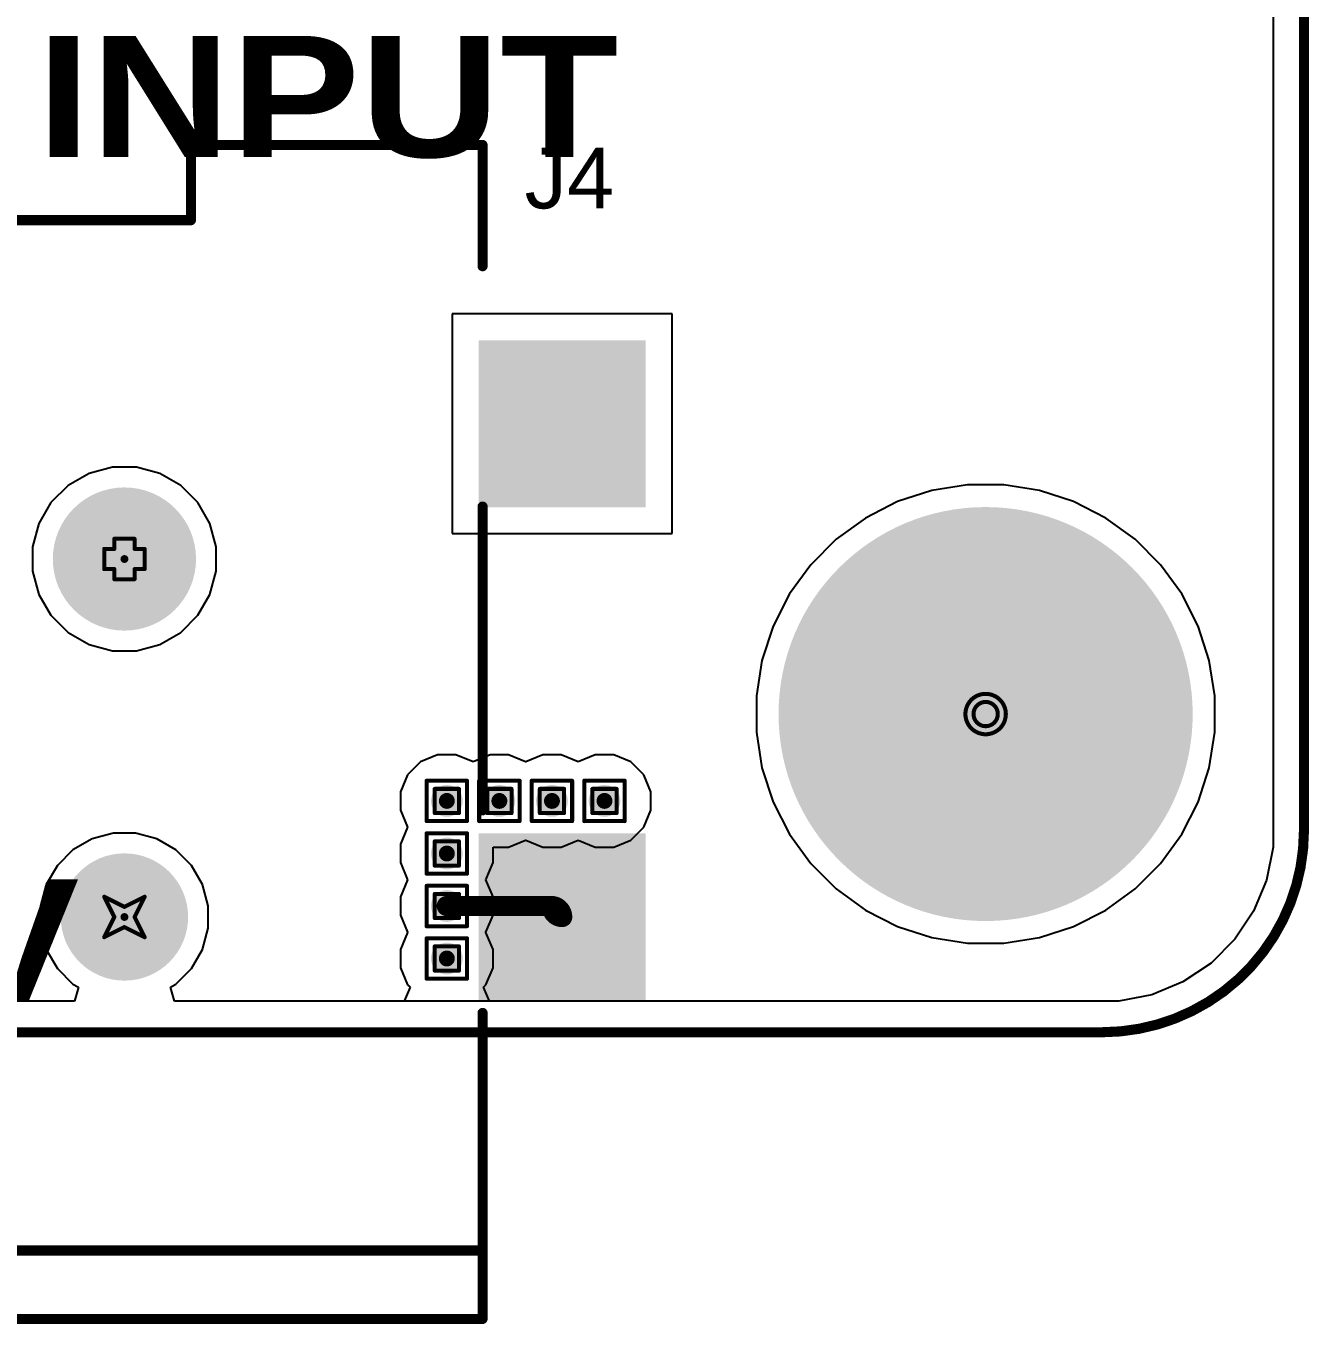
# Model space of a CAD drawing. Header units: inches. Extents: x -12 to 5357, y -8 to 5291.
# Drawn here: x 29.94 to 46.06, y -7.67 to 8.65 of the extents above; entities that cross this region are included whole.
import ezdxf

# ---------------------------------------------------------------- set-up
doc = ezdxf.new("R2010")
doc.units = ezdxf.units.IN
for name, color, linetype in [('Board Outline', 216, 'Continuous'), ('Bottom Layer', 5, 'Continuous'), ('Bottom Solder', 6, 'Continuous'), ('Drill Drawing', 1, 'Continuous'), ('Ground', 16, 'Continuous'), ('Multi-Layer', 9, 'Continuous'), ('Pad Holes', 156, 'Continuous'), ('Power', 76, 'Continuous'), ('Top Layer', 1, 'Continuous'), ('Top Overlay', 2, 'Continuous'), ('Top Paste', 8, 'Continuous'), ('Top Solder', 216, 'Continuous'), ('Via Holes', 16, 'Continuous')]:
    doc.layers.add(name, color=color, linetype=linetype)
doc.styles.add('Arial', font='', dxfattribs={"height": 0.2})
doc.styles.add('Arial Black_Bold', font='', dxfattribs={"height": 0.2})
doc.styles.get('Arial').set_extended_font_data('Arial')
doc.styles.get('Arial Black_Bold').set_extended_font_data('Arial Black', bold=True)

# ---------------------------------------------------------------- blocks, each defined once
blk = doc.blocks.new('DC_050_B200_71')
at = {"layer": 'Bottom Solder'}
h = blk.add_hatch(color=6, dxfattribs=at)
edge = h.paths.add_edge_path()
edge.add_arc((-3.25, 0), 0.05, 0, 360)
h = blk.add_hatch(color=6, dxfattribs=at)
edge = h.paths.add_edge_path()
edge.add_arc((1.25, 0), 0.05, 0, 360)
at = {"layer": 'Pad Holes'}
h = blk.add_hatch(color=7, dxfattribs=at)
edge = h.paths.add_edge_path()
edge.add_arc((1.25, 0), 0.9, 0, 360)
h = blk.add_hatch(color=7, dxfattribs=at)
edge = h.paths.add_edge_path()
edge.add_arc((-3.25, 0), 0.8, 0, 360)
at = {"layer": 'Top Layer'}
for points in [[(-4.25, 6.5), (-2.25, 6.5), (-2.25, 4.5), (-4.25, 4.5)], [(2.25, 6.5), (4.25, 6.5), (4.25, 4.5), (2.25, 4.5)], [(-4.25, -4.5), (-2.25, -4.5), (-2.25, -6.5), (-4.25, -6.5)], [(1.95, -4.5), (3.95, -4.5), (3.95, -6.5), (1.95, -6.5)]]:
    blk.add_hatch(color=1, dxfattribs=at).paths.add_polyline_path(points)
at = {"layer": 'Top Paste'}
for points in [[(-4.25, 6.5), (-2.25, 6.5), (-2.25, 4.5), (-4.25, 4.5)], [(2.25, 6.5), (4.25, 6.5), (4.25, 4.5), (2.25, 4.5)], [(-4.25, -4.5), (-2.25, -4.5), (-2.25, -6.5), (-4.25, -6.5)], [(1.95, -4.5), (3.95, -4.5), (3.95, -6.5), (1.95, -6.5)]]:
    blk.add_hatch(color=8, dxfattribs=at).paths.add_polyline_path(points)
at = {"layer": 'Top Solder'}
for points in [[(-4.3, 6.55), (-2.2, 6.55), (-2.2, 4.45), (-4.3, 4.45)], [(2.2, 6.55), (4.3, 6.55), (4.3, 4.45), (2.2, 4.45)], [(-4.3, -4.45), (-2.2, -4.45), (-2.2, -6.55), (-4.3, -6.55)], [(1.9, -4.45), (4, -4.45), (4, -6.55), (1.9, -6.55)]]:
    blk.add_hatch(color=216, dxfattribs=at).paths.add_polyline_path(points)
h = blk.add_hatch(color=216, dxfattribs=at)
edge = h.paths.add_edge_path()
edge.add_arc((-3.25, 0), 0.05, 0, 360)
h = blk.add_hatch(color=216, dxfattribs=at)
edge = h.paths.add_edge_path()
edge.add_arc((1.25, 0), 0.05, 0, 360)
at = {"layer": 'Top Overlay', "const_width": 0.127}
for points in [[(-1.909, 4.678), (0, 4.678)], [(0, 4.678), (1.909, 4.678)], [(4.975, 4.778), (5.509, 4.778)], [(5.509, 4.778), (5.509, -0.835)], [(-8.303, 4.5), (-4.456, 4.5)], [(-8.303, 4.5), (-8.303, -4.5)], [(-7.442, 4.496), (-7.442, -4.496)], [(6.455, -0.835), (5.509, -0.835)], [(6.455, -0.835), (6.455, -4.5)], [(-8.303, -4.5), (-4.456, -4.5)], [(-1.909, -4.5), (0, -4.5)], [(1.909, -4.5), (0, -4.5)], [(4.931, -4.5), (6.455, -4.5)]]:
    blk.add_lwpolyline(points, dxfattribs=at)
at = {"layer": 'Top Overlay', "const_width": 0.0635}
for points in [[(-1.941, 4.678, 1), (-1.877, 4.678, 1)], [(-0.032, 4.678, 1), (0.032, 4.678, 1)], [(-0.032, 4.678, 1), (0.032, 4.678, 1)], [(1.877, 4.678, 1), (1.941, 4.678, 1)], [(4.944, 4.778, 1), (5.007, 4.778, 1)], [(5.477, 4.778, 1), (5.541, 4.778, 1)], [(5.477, 4.778, 1), (5.541, 4.778, 1)], [(-8.335, 4.5, 1), (-8.272, 4.5, 1)], [(-8.335, 4.5, 1), (-8.272, 4.5, 1)], [(-7.474, 4.496, 1), (-7.41, 4.496, 1)], [(-4.488, 4.5, 1), (-4.424, 4.5, 1)], [(5.477, -0.835, 1), (5.541, -0.835, 1)], [(5.477, -0.835, 1), (5.541, -0.835, 1)], [(6.423, -0.835, 1), (6.486, -0.835, 1)], [(6.423, -0.835, 1), (6.486, -0.835, 1)], [(-8.335, -4.5, 1), (-8.272, -4.5, 1)], [(-8.335, -4.5, 1), (-8.272, -4.5, 1)], [(-7.474, -4.496, 1), (-7.41, -4.496, 1)], [(-4.488, -4.5, 1), (-4.424, -4.5, 1)], [(-1.941, -4.5, 1), (-1.877, -4.5, 1)], [(-0.032, -4.5, 1), (0.032, -4.5, 1)], [(-0.032, -4.5, 1), (0.032, -4.5, 1)], [(1.877, -4.5, 1), (1.941, -4.5, 1)], [(4.899, -4.5, 1), (4.962, -4.5, 1)], [(6.423, -4.5, 1), (6.486, -4.5, 1)], [(6.423, -4.5, 1), (6.486, -4.5, 1)]]:
    blk.add_lwpolyline(points, format="xyb", close=True, dxfattribs=at)

msp = doc.modelspace()

# ---------------------------------------------------------------- hatches: boundary and pattern name
at = {"layer": 'Bottom Layer'}
h = msp.add_hatch(color=5, dxfattribs=at)
edge = h.paths.add_edge_path()
edge.add_arc((42, 0), 2.5, 0, 360)
h = msp.add_hatch(color=5, dxfattribs=at)
edge = h.paths.add_edge_path()
edge.add_arc((35.23, -1.092), 0.2, 0, 360)
h = msp.add_hatch(color=5, dxfattribs=at)
edge = h.paths.add_edge_path()
edge.add_arc((35.89, -1.092), 0.2, 0, 360)
h = msp.add_hatch(color=5, dxfattribs=at)
edge = h.paths.add_edge_path()
edge.add_arc((36.551, -1.092), 0.2, 0, 360)
h = msp.add_hatch(color=5, dxfattribs=at)
edge = h.paths.add_edge_path()
edge.add_arc((37.211, -1.092), 0.2, 0, 360)
h = msp.add_hatch(color=5, dxfattribs=at)
edge = h.paths.add_edge_path()
edge.add_arc((35.23, -1.753), 0.2, 0, 360)
h = msp.add_hatch(color=5, dxfattribs=at)
edge = h.paths.add_edge_path()
edge.add_arc((35.23, -2.413), 0.2, 0, 360)
h = msp.add_hatch(color=5, dxfattribs=at)
edge = h.paths.add_edge_path()
edge.add_arc((35.23, -3.073), 0.2, 0, 360)
at = {"layer": 'Bottom Solder'}
h = msp.add_hatch(color=6, dxfattribs=at)
edge = h.paths.add_edge_path()
edge.add_arc((42, 0), 2.602, 0, 360)
at = {"layer": 'Ground'}
h = msp.add_hatch(color=16, dxfattribs=at)
edge = h.paths.add_edge_path()
edge.add_arc((42, 0), 2.5, 0, 360)
h = msp.add_hatch(color=16, dxfattribs=at)
edge = h.paths.add_edge_path()
edge.add_arc((35.23, -1.092), 0.2, 0, 360)
h = msp.add_hatch(color=16, dxfattribs=at)
edge = h.paths.add_edge_path()
edge.add_arc((35.89, -1.092), 0.2, 0, 360)
h = msp.add_hatch(color=16, dxfattribs=at)
edge = h.paths.add_edge_path()
edge.add_arc((36.551, -1.092), 0.2, 0, 360)
h = msp.add_hatch(color=16, dxfattribs=at)
edge = h.paths.add_edge_path()
edge.add_arc((37.211, -1.092), 0.2, 0, 360)
h = msp.add_hatch(color=16, dxfattribs=at)
edge = h.paths.add_edge_path()
edge.add_arc((35.23, -1.753), 0.2, 0, 360)
h = msp.add_hatch(color=16, dxfattribs=at)
edge = h.paths.add_edge_path()
edge.add_arc((35.23, -2.413), 0.2, 0, 360)
h = msp.add_hatch(color=16, dxfattribs=at)
edge = h.paths.add_edge_path()
edge.add_arc((35.23, -3.073), 0.2, 0, 360)
at = {"layer": 'Multi-Layer'}
h = msp.add_hatch(color=9, dxfattribs=at)
edge = h.paths.add_edge_path()
edge.add_arc((42, 0), 2.5, 0, 360)
at = {"layer": 'Pad Holes'}
h = msp.add_hatch(color=7, dxfattribs=at)
edge = h.paths.add_edge_path()
edge.add_arc((42, 0), 1.55, 0, 360)
at = {"layer": 'Power'}
h = msp.add_hatch(color=76, dxfattribs=at)
edge = h.paths.add_edge_path()
edge.add_arc((42, 0), 2.5, 0, 360)
h = msp.add_hatch(color=76, dxfattribs=at)
edge = h.paths.add_edge_path()
edge.add_arc((35.23, -1.092), 0.2, 0, 360)
h = msp.add_hatch(color=76, dxfattribs=at)
edge = h.paths.add_edge_path()
edge.add_arc((35.89, -1.092), 0.2, 0, 360)
h = msp.add_hatch(color=76, dxfattribs=at)
edge = h.paths.add_edge_path()
edge.add_arc((36.551, -1.092), 0.2, 0, 360)
h = msp.add_hatch(color=76, dxfattribs=at)
edge = h.paths.add_edge_path()
edge.add_arc((37.211, -1.092), 0.2, 0, 360)
h = msp.add_hatch(color=76, dxfattribs=at)
edge = h.paths.add_edge_path()
edge.add_arc((35.23, -1.753), 0.2, 0, 360)
h = msp.add_hatch(color=76, dxfattribs=at)
edge = h.paths.add_edge_path()
edge.add_arc((35.23, -2.413), 0.2, 0, 360)
h = msp.add_hatch(color=76, dxfattribs=at)
edge = h.paths.add_edge_path()
edge.add_arc((35.23, -3.073), 0.2, 0, 360)
at = {"layer": 'Top Layer'}
h = msp.add_hatch(color=1, dxfattribs=at)
edge = h.paths.add_edge_path()
edge.add_arc((42, 0), 2.5, 0, 360)
h = msp.add_hatch(color=1, dxfattribs=at)
edge = h.paths.add_edge_path()
edge.add_arc((35.23, -1.092), 0.2, 0, 360)
h = msp.add_hatch(color=1, dxfattribs=at)
edge = h.paths.add_edge_path()
edge.add_arc((35.89, -1.092), 0.2, 0, 360)
h = msp.add_hatch(color=1, dxfattribs=at)
edge = h.paths.add_edge_path()
edge.add_arc((36.551, -1.092), 0.2, 0, 360)
h = msp.add_hatch(color=1, dxfattribs=at)
edge = h.paths.add_edge_path()
edge.add_arc((37.211, -1.092), 0.2, 0, 360)
h = msp.add_hatch(color=1, dxfattribs=at)
edge = h.paths.add_edge_path()
edge.add_arc((35.23, -1.753), 0.2, 0, 360)
h = msp.add_hatch(color=1, dxfattribs=at)
edge = h.paths.add_edge_path()
edge.add_arc((35.23, -2.413), 0.2, 0, 360)
h = msp.add_hatch(color=1, dxfattribs=at)
edge = h.paths.add_edge_path()
edge.add_arc((35.23, -3.073), 0.2, 0, 360)
at = {"layer": 'Top Solder'}
h = msp.add_hatch(color=216, dxfattribs=at)
edge = h.paths.add_edge_path()
edge.add_arc((42, 0), 2.602, 0, 360)
at = {"layer": 'Via Holes'}
h = msp.add_hatch(color=7, dxfattribs=at)
edge = h.paths.add_edge_path()
edge.add_arc((35.23, -1.092), 0.1, 0, 360)
h = msp.add_hatch(color=7, dxfattribs=at)
edge = h.paths.add_edge_path()
edge.add_arc((35.89, -1.092), 0.1, 0, 360)
h = msp.add_hatch(color=7, dxfattribs=at)
edge = h.paths.add_edge_path()
edge.add_arc((36.551, -1.092), 0.1, 0, 360)
h = msp.add_hatch(color=7, dxfattribs=at)
edge = h.paths.add_edge_path()
edge.add_arc((37.211, -1.092), 0.1, 0, 360)
h = msp.add_hatch(color=7, dxfattribs=at)
edge = h.paths.add_edge_path()
edge.add_arc((35.23, -1.753), 0.1, 0, 360)
h = msp.add_hatch(color=7, dxfattribs=at)
edge = h.paths.add_edge_path()
edge.add_arc((35.23, -2.413), 0.1, 0, 360)
h = msp.add_hatch(color=7, dxfattribs=at)
edge = h.paths.add_edge_path()
edge.add_arc((35.23, -3.073), 0.1, 0, 360)

# ---------------------------------------------------------------- linework, layer by layer
at = {"layer": 'Board Outline', "const_width": 0.127}
for points in [[(46, -1.46), (46, 55.438)], [(-1.46, -4), (43.46, -4)]]:
    msp.add_lwpolyline(points, dxfattribs=at)
msp.add_lwpolyline([(46, -1.46, -0.414214), (43.46, -4)], format="xyb", dxfattribs=at)
at = {"layer": 'Board Outline', "const_width": 0.0635}
for points in [[(45.968, -1.46, 1), (46.032, -1.46, 1)], [(45.968, -1.46, 1), (46.032, -1.46, 1)], [(43.428, -4, 1), (43.492, -4, 1)], [(43.428, -4, 1), (43.492, -4, 1)]]:
    msp.add_lwpolyline(points, format="xyb", close=True, dxfattribs=at)
at = {"layer": 'Bottom Layer'}
for p, q in [((45.612, 13.856), (45.612, -1.46)), ((31.027, 3.103), (30.734, 3.024)), ((31.331, 3.103), (31.027, 3.103)), ((31.625, 3.024), (31.331, 3.103)), ((30.734, 3.024), (30.471, 2.873)), ((31.888, 2.873), (31.625, 3.024)), ((30.471, 2.873), (30.256, 2.658)), ((32.103, 2.658), (31.888, 2.873)), ((41.326, 2.81), (40.894, 2.67)), ((41.773, 2.881), (41.326, 2.81)), ((42.227, 2.881), (41.773, 2.881)), ((42.675, 2.81), (42.227, 2.881)), ((43.106, 2.67), (42.675, 2.81)), ((30.256, 2.658), (30.104, 2.395)), ((32.254, 2.395), (32.103, 2.658)), ((40.894, 2.67), (40.49, 2.464)), ((43.51, 2.464), (43.106, 2.67)), ((40.49, 2.464), (40.123, 2.197)), ((43.877, 2.197), (43.51, 2.464)), ((30.104, 2.395), (30.025, 2.101)), ((32.333, 2.101), (32.254, 2.395)), ((40.123, 2.197), (39.803, 1.877)), ((44.198, 1.877), (43.877, 2.197)), ((30.025, 2.101), (30.025, 1.797)), ((32.333, 1.797), (32.333, 2.101)), ((30.025, 1.797), (30.104, 1.504)), ((32.254, 1.504), (32.333, 1.797)), ((39.803, 1.877), (39.536, 1.51)), ((44.464, 1.51), (44.198, 1.877)), ((30.104, 1.504), (30.256, 1.241)), ((32.103, 1.241), (32.254, 1.504)), ((39.536, 1.51), (39.33, 1.106)), ((44.67, 1.106), (44.464, 1.51)), ((30.256, 1.241), (30.471, 1.026)), ((31.888, 1.026), (32.103, 1.241)), ((30.471, 1.026), (30.734, 0.874)), ((31.625, 0.874), (31.888, 1.026)), ((39.33, 1.106), (39.19, 0.675)), ((44.81, 0.675), (44.67, 1.106)), ((30.734, 0.874), (31.027, 0.795)), ((31.331, 0.795), (31.625, 0.874)), ((31.027, 0.795), (31.331, 0.795)), ((39.19, 0.675), (39.119, 0.227)), ((44.881, 0.227), (44.81, 0.675)), ((39.119, 0.227), (39.119, -0.227)), ((44.881, -0.227), (44.881, 0.227)), ((39.119, -0.227), (39.19, -0.675)), ((44.81, -0.675), (44.881, -0.227)), ((39.19, -0.675), (39.33, -1.106)), ((44.67, -1.106), (44.81, -0.675)), ((39.33, -1.106), (39.536, -1.51)), ((44.464, -1.51), (44.67, -1.106)), ((45.612, -1.46), (45.612, -1.672)), ((30.772, -1.569), (30.532, -1.708)), ((31.04, -1.497), (30.772, -1.569)), ((31.318, -1.497), (31.04, -1.497)), ((31.586, -1.569), (31.318, -1.497)), ((31.826, -1.708), (31.586, -1.569)), ((39.536, -1.51), (39.803, -1.877)), ((44.198, -1.877), (44.464, -1.51)), ((30.532, -1.708), (30.336, -1.904)), ((32.023, -1.904), (31.826, -1.708)), ((45.612, -1.672), (45.529, -2.087)), ((30.336, -1.904), (30.197, -2.144)), ((32.161, -2.144), (32.023, -1.904)), ((39.803, -1.877), (40.123, -2.198)), ((43.877, -2.198), (44.198, -1.877)), ((45.529, -2.087), (45.367, -2.479)), ((30.197, -2.144), (30.125, -2.412)), ((32.233, -2.412), (32.161, -2.144)), ((40.123, -2.198), (40.49, -2.464)), ((43.51, -2.464), (43.877, -2.198)), ((30.125, -2.412), (30.125, -2.69)), ((32.233, -2.69), (32.233, -2.412)), ((40.49, -2.464), (40.894, -2.67)), ((43.106, -2.67), (43.51, -2.464)), ((45.367, -2.479), (45.131, -2.831)), ((30.125, -2.69), (30.197, -2.958)), ((32.161, -2.958), (32.233, -2.69)), ((40.894, -2.67), (41.326, -2.81)), ((42.675, -2.81), (43.106, -2.67)), ((41.326, -2.81), (41.773, -2.881)), ((41.773, -2.881), (42.227, -2.881)), ((42.227, -2.881), (42.675, -2.81)), ((45.131, -2.831), (44.832, -3.131)), ((30.197, -2.958), (30.336, -3.198)), ((32.023, -3.198), (32.161, -2.958)), ((30.336, -3.198), (30.532, -3.394)), ((31.826, -3.394), (32.023, -3.198)), ((44.832, -3.131), (44.479, -3.367)), ((30.532, -3.394), (30.6, -3.434)), ((31.758, -3.434), (31.826, -3.394)), ((44.479, -3.367), (44.088, -3.529)), ((30.6, -3.434), (30.552, -3.611)), ((31.806, -3.611), (31.758, -3.434)), ((44.088, -3.529), (43.672, -3.611)), ((30.552, -3.611), (-1.672, -3.611)), ((43.672, -3.611), (31.806, -3.611))]:
    msp.add_line(p, q, dxfattribs=at)
at = {"layer": 'Drill Drawing', "const_width": 0.0508}
for points in [[(31.052, 2.076), (31.052, 2.203)], [(31.052, 2.203), (31.306, 2.203)], [(31.306, 2.076), (31.306, 2.203)], [(30.925, 1.822), (30.925, 2.076)], [(30.925, 2.076), (31.052, 2.076)], [(31.306, 2.076), (31.433, 2.076)], [(31.433, 1.822), (31.433, 2.076)], [(30.925, 1.822), (31.052, 1.822)], [(31.052, 1.695), (31.052, 1.822)], [(31.306, 1.822), (31.433, 1.822)], [(31.306, 1.695), (31.306, 1.822)], [(31.052, 1.695), (31.306, 1.695)], [(34.976, -0.838), (35.484, -0.838)], [(34.976, -1.346), (34.976, -0.838)], [(35.484, -1.346), (35.484, -0.838)], [(35.636, -0.838), (36.144, -0.838)], [(35.636, -1.346), (35.636, -0.838)], [(36.144, -1.346), (36.144, -0.838)], [(36.297, -0.838), (36.805, -0.838)], [(36.297, -1.346), (36.297, -0.838)], [(36.805, -1.346), (36.805, -0.838)], [(36.957, -0.838), (37.465, -0.838)], [(36.957, -1.346), (36.957, -0.838)], [(37.465, -1.346), (37.465, -0.838)], [(35.077, -0.94), (35.382, -0.94)], [(35.077, -1.245), (35.077, -0.94)], [(35.382, -1.245), (35.382, -0.94)], [(35.738, -0.94), (36.043, -0.94)], [(35.738, -1.245), (35.738, -0.94)], [(36.043, -1.245), (36.043, -0.94)], [(36.398, -0.94), (36.703, -0.94)], [(36.398, -1.245), (36.398, -0.94)], [(36.703, -1.245), (36.703, -0.94)], [(37.059, -0.94), (37.363, -0.94)], [(37.059, -1.245), (37.059, -0.94)], [(37.363, -1.245), (37.363, -0.94)], [(35.077, -1.245), (35.382, -1.245)], [(35.738, -1.245), (36.043, -1.245)], [(36.398, -1.245), (36.703, -1.245)], [(37.059, -1.245), (37.363, -1.245)], [(34.976, -1.346), (35.484, -1.346)], [(35.636, -1.346), (36.144, -1.346)], [(36.297, -1.346), (36.805, -1.346)], [(36.957, -1.346), (37.465, -1.346)], [(34.976, -1.499), (35.484, -1.499)], [(34.976, -2.007), (34.976, -1.499)], [(35.077, -1.6), (35.382, -1.6)], [(35.077, -1.905), (35.077, -1.6)], [(35.382, -1.905), (35.382, -1.6)], [(35.484, -2.007), (35.484, -1.499)], [(35.077, -1.905), (35.382, -1.905)], [(34.976, -2.007), (35.484, -2.007)], [(30.925, -2.297), (31.179, -2.424)], [(30.925, -2.297), (31.052, -2.551)], [(31.179, -2.424), (31.433, -2.297)], [(31.306, -2.551), (31.433, -2.297)], [(34.976, -2.159), (35.484, -2.159)], [(34.976, -2.667), (34.976, -2.159)], [(35.077, -2.261), (35.382, -2.261)], [(35.077, -2.565), (35.077, -2.261)], [(35.382, -2.565), (35.382, -2.261)], [(35.484, -2.667), (35.484, -2.159)], [(30.925, -2.805), (31.052, -2.551)], [(31.306, -2.551), (31.433, -2.805)], [(35.077, -2.565), (35.382, -2.565)], [(30.925, -2.805), (31.179, -2.678)], [(31.179, -2.678), (31.433, -2.805)], [(34.976, -2.667), (35.484, -2.667)], [(34.976, -2.819), (35.484, -2.819)], [(34.976, -3.327), (34.976, -2.819)], [(35.077, -2.921), (35.382, -2.921)], [(35.077, -3.226), (35.077, -2.921)], [(35.382, -3.226), (35.382, -2.921)], [(35.484, -3.327), (35.484, -2.819)], [(35.077, -3.226), (35.382, -3.226)], [(34.976, -3.327), (35.484, -3.327)]]:
    msp.add_lwpolyline(points, dxfattribs=at)
at = {"layer": 'Drill Drawing'}
for points, const_width in [([(31.039, 2.203, 1), (31.065, 2.203, 1)], 0.0254), ([(31.039, 2.203, 1), (31.065, 2.203, 1)], 0.0254), ([(31.293, 2.203, 1), (31.319, 2.203, 1)], 0.0254), ([(31.293, 2.203, 1), (31.319, 2.203, 1)], 0.0254), ([(30.912, 2.076, 1), (30.938, 2.076, 1)], 0.0254), ([(30.912, 2.076, 1), (30.938, 2.076, 1)], 0.0254), ([(31.039, 2.076, 1), (31.065, 2.076, 1)], 0.0254), ([(31.039, 2.076, 1), (31.065, 2.076, 1)], 0.0254), ([(31.293, 2.076, 1), (31.319, 2.076, 1)], 0.0254), ([(31.293, 2.076, 1), (31.319, 2.076, 1)], 0.0254), ([(31.42, 2.076, 1), (31.446, 2.076, 1)], 0.0254), ([(31.42, 2.076, 1), (31.446, 2.076, 1)], 0.0254), ([(30.912, 1.822, 1), (30.938, 1.822, 1)], 0.0254), ([(30.912, 1.822, 1), (30.938, 1.822, 1)], 0.0254), ([(31.039, 1.822, 1), (31.065, 1.822, 1)], 0.0254), ([(31.039, 1.822, 1), (31.065, 1.822, 1)], 0.0254), ([(31.293, 1.822, 1), (31.319, 1.822, 1)], 0.0254), ([(31.293, 1.822, 1), (31.319, 1.822, 1)], 0.0254), ([(31.42, 1.822, 1), (31.446, 1.822, 1)], 0.0254), ([(31.42, 1.822, 1), (31.446, 1.822, 1)], 0.0254), ([(31.039, 1.695, 1), (31.065, 1.695, 1)], 0.0254), ([(31.039, 1.695, 1), (31.065, 1.695, 1)], 0.0254), ([(31.293, 1.695, 1), (31.319, 1.695, 1)], 0.0254), ([(31.293, 1.695, 1), (31.319, 1.695, 1)], 0.0254), ([(42.254, 0, 1), (41.746, 0, 1)], 0.0508), ([(42.153, 0, 1), (41.848, 0, 1)], 0.0508), ([(41.733, 0, 1), (41.759, 0, 1)], 0.0254), ([(41.835, 0, 1), (41.86, 0, 1)], 0.0254), ([(42.14, 0, 1), (42.165, 0, 1)], 0.0254), ([(42.241, 0, 1), (42.267, 0, 1)], 0.0254), ([(34.963, -0.838, 1), (34.988, -0.838, 1)], 0.0254), ([(34.963, -0.838, 1), (34.988, -0.838, 1)], 0.0254), ([(35.471, -0.838, 1), (35.496, -0.838, 1)], 0.0254), ([(35.471, -0.838, 1), (35.496, -0.838, 1)], 0.0254), ([(35.623, -0.838, 1), (35.649, -0.838, 1)], 0.0254), ([(35.623, -0.838, 1), (35.649, -0.838, 1)], 0.0254), ([(36.132, -0.838, 1), (36.157, -0.838, 1)], 0.0254), ([(36.132, -0.838, 1), (36.157, -0.838, 1)], 0.0254), ([(36.284, -0.838, 1), (36.309, -0.838, 1)], 0.0254), ([(36.284, -0.838, 1), (36.309, -0.838, 1)], 0.0254), ([(36.792, -0.838, 1), (36.817, -0.838, 1)], 0.0254), ([(36.792, -0.838, 1), (36.817, -0.838, 1)], 0.0254), ([(36.944, -0.838, 1), (36.97, -0.838, 1)], 0.0254), ([(36.944, -0.838, 1), (36.97, -0.838, 1)], 0.0254), ([(37.452, -0.838, 1), (37.478, -0.838, 1)], 0.0254), ([(37.452, -0.838, 1), (37.478, -0.838, 1)], 0.0254), ([(35.065, -0.94, 1), (35.09, -0.94, 1)], 0.0254), ([(35.065, -0.94, 1), (35.09, -0.94, 1)], 0.0254), ([(35.37, -0.94, 1), (35.395, -0.94, 1)], 0.0254), ([(35.37, -0.94, 1), (35.395, -0.94, 1)], 0.0254), ([(35.725, -0.94, 1), (35.751, -0.94, 1)], 0.0254), ([(35.725, -0.94, 1), (35.751, -0.94, 1)], 0.0254), ([(36.03, -0.94, 1), (36.055, -0.94, 1)], 0.0254), ([(36.03, -0.94, 1), (36.055, -0.94, 1)], 0.0254), ([(36.386, -0.94, 1), (36.411, -0.94, 1)], 0.0254), ([(36.386, -0.94, 1), (36.411, -0.94, 1)], 0.0254), ([(36.69, -0.94, 1), (36.716, -0.94, 1)], 0.0254), ([(36.69, -0.94, 1), (36.716, -0.94, 1)], 0.0254), ([(37.046, -0.94, 1), (37.071, -0.94, 1)], 0.0254), ([(37.046, -0.94, 1), (37.071, -0.94, 1)], 0.0254), ([(37.351, -0.94, 1), (37.376, -0.94, 1)], 0.0254), ([(37.351, -0.94, 1), (37.376, -0.94, 1)], 0.0254), ([(35.065, -1.245, 1), (35.09, -1.245, 1)], 0.0254), ([(35.065, -1.245, 1), (35.09, -1.245, 1)], 0.0254), ([(35.37, -1.245, 1), (35.395, -1.245, 1)], 0.0254), ([(35.37, -1.245, 1), (35.395, -1.245, 1)], 0.0254), ([(35.725, -1.245, 1), (35.751, -1.245, 1)], 0.0254), ([(35.725, -1.245, 1), (35.751, -1.245, 1)], 0.0254), ([(36.03, -1.245, 1), (36.055, -1.245, 1)], 0.0254), ([(36.03, -1.245, 1), (36.055, -1.245, 1)], 0.0254), ([(36.386, -1.245, 1), (36.411, -1.245, 1)], 0.0254), ([(36.386, -1.245, 1), (36.411, -1.245, 1)], 0.0254), ([(36.69, -1.245, 1), (36.716, -1.245, 1)], 0.0254), ([(36.69, -1.245, 1), (36.716, -1.245, 1)], 0.0254), ([(37.046, -1.245, 1), (37.071, -1.245, 1)], 0.0254), ([(37.046, -1.245, 1), (37.071, -1.245, 1)], 0.0254), ([(37.351, -1.245, 1), (37.376, -1.245, 1)], 0.0254), ([(37.351, -1.245, 1), (37.376, -1.245, 1)], 0.0254), ([(34.963, -1.346, 1), (34.988, -1.346, 1)], 0.0254), ([(34.963, -1.346, 1), (34.988, -1.346, 1)], 0.0254), ([(35.471, -1.346, 1), (35.496, -1.346, 1)], 0.0254), ([(35.471, -1.346, 1), (35.496, -1.346, 1)], 0.0254), ([(35.623, -1.346, 1), (35.649, -1.346, 1)], 0.0254), ([(35.623, -1.346, 1), (35.649, -1.346, 1)], 0.0254), ([(36.132, -1.346, 1), (36.157, -1.346, 1)], 0.0254), ([(36.132, -1.346, 1), (36.157, -1.346, 1)], 0.0254), ([(36.284, -1.346, 1), (36.309, -1.346, 1)], 0.0254), ([(36.284, -1.346, 1), (36.309, -1.346, 1)], 0.0254), ([(36.792, -1.346, 1), (36.817, -1.346, 1)], 0.0254), ([(36.792, -1.346, 1), (36.817, -1.346, 1)], 0.0254), ([(36.944, -1.346, 1), (36.97, -1.346, 1)], 0.0254), ([(36.944, -1.346, 1), (36.97, -1.346, 1)], 0.0254), ([(37.452, -1.346, 1), (37.478, -1.346, 1)], 0.0254), ([(37.452, -1.346, 1), (37.478, -1.346, 1)], 0.0254), ([(34.963, -1.499, 1), (34.988, -1.499, 1)], 0.0254), ([(34.963, -1.499, 1), (34.988, -1.499, 1)], 0.0254), ([(35.065, -1.6, 1), (35.09, -1.6, 1)], 0.0254), ([(35.065, -1.6, 1), (35.09, -1.6, 1)], 0.0254), ([(35.37, -1.6, 1), (35.395, -1.6, 1)], 0.0254), ([(35.37, -1.6, 1), (35.395, -1.6, 1)], 0.0254), ([(35.471, -1.499, 1), (35.496, -1.499, 1)], 0.0254), ([(35.471, -1.499, 1), (35.496, -1.499, 1)], 0.0254), ([(35.065, -1.905, 1), (35.09, -1.905, 1)], 0.0254), ([(35.065, -1.905, 1), (35.09, -1.905, 1)], 0.0254), ([(35.37, -1.905, 1), (35.395, -1.905, 1)], 0.0254), ([(35.37, -1.905, 1), (35.395, -1.905, 1)], 0.0254), ([(34.963, -2.007, 1), (34.988, -2.007, 1)], 0.0254), ([(34.963, -2.007, 1), (34.988, -2.007, 1)], 0.0254), ([(35.471, -2.007, 1), (35.496, -2.007, 1)], 0.0254), ([(35.471, -2.007, 1), (35.496, -2.007, 1)], 0.0254), ([(30.912, -2.297, 1), (30.938, -2.297, 1)], 0.0254), ([(30.912, -2.297, 1), (30.938, -2.297, 1)], 0.0254), ([(31.42, -2.297, 1), (31.446, -2.297, 1)], 0.0254), ([(31.42, -2.297, 1), (31.446, -2.297, 1)], 0.0254), ([(34.963, -2.159, 1), (34.988, -2.159, 1)], 0.0254), ([(34.963, -2.159, 1), (34.988, -2.159, 1)], 0.0254), ([(35.065, -2.261, 1), (35.09, -2.261, 1)], 0.0254), ([(35.065, -2.261, 1), (35.09, -2.261, 1)], 0.0254), ([(35.37, -2.261, 1), (35.395, -2.261, 1)], 0.0254), ([(35.37, -2.261, 1), (35.395, -2.261, 1)], 0.0254), ([(35.471, -2.159, 1), (35.496, -2.159, 1)], 0.0254), ([(35.471, -2.159, 1), (35.496, -2.159, 1)], 0.0254), ([(31.166, -2.424, 1), (31.192, -2.424, 1)], 0.0254), ([(31.166, -2.424, 1), (31.192, -2.424, 1)], 0.0254), ([(31.039, -2.551, 1), (31.065, -2.551, 1)], 0.0254), ([(31.039, -2.551, 1), (31.065, -2.551, 1)], 0.0254), ([(31.293, -2.551, 1), (31.319, -2.551, 1)], 0.0254), ([(31.293, -2.551, 1), (31.319, -2.551, 1)], 0.0254), ([(35.065, -2.565, 1), (35.09, -2.565, 1)], 0.0254), ([(35.065, -2.565, 1), (35.09, -2.565, 1)], 0.0254), ([(35.37, -2.565, 1), (35.395, -2.565, 1)], 0.0254), ([(35.37, -2.565, 1), (35.395, -2.565, 1)], 0.0254), ([(31.166, -2.678, 1), (31.192, -2.678, 1)], 0.0254), ([(31.166, -2.678, 1), (31.192, -2.678, 1)], 0.0254), ([(34.963, -2.667, 1), (34.988, -2.667, 1)], 0.0254), ([(34.963, -2.667, 1), (34.988, -2.667, 1)], 0.0254), ([(35.471, -2.667, 1), (35.496, -2.667, 1)], 0.0254), ([(35.471, -2.667, 1), (35.496, -2.667, 1)], 0.0254), ([(30.912, -2.805, 1), (30.938, -2.805, 1)], 0.0254), ([(30.912, -2.805, 1), (30.938, -2.805, 1)], 0.0254), ([(31.42, -2.805, 1), (31.446, -2.805, 1)], 0.0254), ([(31.42, -2.805, 1), (31.446, -2.805, 1)], 0.0254), ([(34.963, -2.819, 1), (34.988, -2.819, 1)], 0.0254), ([(34.963, -2.819, 1), (34.988, -2.819, 1)], 0.0254), ([(35.065, -2.921, 1), (35.09, -2.921, 1)], 0.0254), ([(35.065, -2.921, 1), (35.09, -2.921, 1)], 0.0254), ([(35.37, -2.921, 1), (35.395, -2.921, 1)], 0.0254), ([(35.37, -2.921, 1), (35.395, -2.921, 1)], 0.0254), ([(35.471, -2.819, 1), (35.496, -2.819, 1)], 0.0254), ([(35.471, -2.819, 1), (35.496, -2.819, 1)], 0.0254), ([(35.065, -3.226, 1), (35.09, -3.226, 1)], 0.0254), ([(35.065, -3.226, 1), (35.09, -3.226, 1)], 0.0254), ([(35.37, -3.226, 1), (35.395, -3.226, 1)], 0.0254), ([(35.37, -3.226, 1), (35.395, -3.226, 1)], 0.0254), ([(34.963, -3.327, 1), (34.988, -3.327, 1)], 0.0254), ([(34.963, -3.327, 1), (34.988, -3.327, 1)], 0.0254), ([(35.471, -3.327, 1), (35.496, -3.327, 1)], 0.0254), ([(35.471, -3.327, 1), (35.496, -3.327, 1)], 0.0254)]:
    msp.add_lwpolyline(points, format="xyb", close=True, dxfattribs=dict(at, const_width=const_width))
at = {"layer": 'Ground'}
for p, q in [((45.612, 13.856), (45.612, -1.46)), ((31.027, 3.103), (30.734, 3.024)), ((31.331, 3.103), (31.027, 3.103)), ((31.625, 3.024), (31.331, 3.103)), ((30.734, 3.024), (30.471, 2.873)), ((31.888, 2.873), (31.625, 3.024)), ((30.471, 2.873), (30.256, 2.658)), ((32.103, 2.658), (31.888, 2.873)), ((41.326, 2.81), (40.894, 2.67)), ((41.773, 2.881), (41.326, 2.81)), ((42.227, 2.881), (41.773, 2.881)), ((42.675, 2.81), (42.227, 2.881)), ((43.106, 2.67), (42.675, 2.81)), ((30.256, 2.658), (30.104, 2.395)), ((32.254, 2.395), (32.103, 2.658)), ((40.894, 2.67), (40.49, 2.464)), ((43.51, 2.464), (43.106, 2.67)), ((40.49, 2.464), (40.123, 2.197)), ((43.877, 2.197), (43.51, 2.464)), ((30.104, 2.395), (30.025, 2.101)), ((32.333, 2.101), (32.254, 2.395)), ((40.123, 2.197), (39.803, 1.877)), ((44.198, 1.877), (43.877, 2.197)), ((30.025, 2.101), (30.025, 1.797)), ((32.333, 1.797), (32.333, 2.101)), ((30.025, 1.797), (30.104, 1.504)), ((32.254, 1.504), (32.333, 1.797)), ((39.803, 1.877), (39.536, 1.51)), ((44.464, 1.51), (44.198, 1.877)), ((30.104, 1.504), (30.256, 1.241)), ((32.103, 1.241), (32.254, 1.504)), ((39.536, 1.51), (39.33, 1.106)), ((44.67, 1.106), (44.464, 1.51)), ((30.256, 1.241), (30.471, 1.026)), ((31.888, 1.026), (32.103, 1.241)), ((30.471, 1.026), (30.734, 0.874)), ((31.625, 0.874), (31.888, 1.026)), ((39.33, 1.106), (39.19, 0.675)), ((44.81, 0.675), (44.67, 1.106)), ((30.734, 0.874), (31.027, 0.795)), ((31.331, 0.795), (31.625, 0.874)), ((31.027, 0.795), (31.331, 0.795)), ((39.19, 0.675), (39.119, 0.227)), ((44.881, 0.227), (44.81, 0.675)), ((39.119, 0.227), (39.119, -0.227)), ((44.881, -0.227), (44.881, 0.227)), ((39.119, -0.227), (39.19, -0.675)), ((44.81, -0.675), (44.881, -0.227)), ((39.19, -0.675), (39.33, -1.106)), ((44.67, -1.106), (44.81, -0.675)), ((39.33, -1.106), (39.536, -1.51)), ((44.464, -1.51), (44.67, -1.106)), ((45.612, -1.46), (45.612, -1.672)), ((30.772, -1.569), (30.532, -1.708)), ((31.04, -1.497), (30.772, -1.569)), ((31.318, -1.497), (31.04, -1.497)), ((31.586, -1.569), (31.318, -1.497)), ((31.826, -1.708), (31.586, -1.569)), ((39.536, -1.51), (39.803, -1.877)), ((44.198, -1.877), (44.464, -1.51)), ((30.532, -1.708), (30.336, -1.904)), ((32.023, -1.904), (31.826, -1.708)), ((45.612, -1.672), (45.529, -2.087)), ((30.336, -1.904), (30.197, -2.144)), ((32.161, -2.144), (32.023, -1.904)), ((39.803, -1.877), (40.123, -2.198)), ((43.877, -2.198), (44.198, -1.877)), ((45.529, -2.087), (45.367, -2.479)), ((30.197, -2.144), (30.125, -2.412)), ((32.233, -2.412), (32.161, -2.144)), ((40.123, -2.198), (40.49, -2.464)), ((43.51, -2.464), (43.877, -2.198)), ((30.125, -2.412), (30.125, -2.69)), ((32.233, -2.69), (32.233, -2.412)), ((40.49, -2.464), (40.894, -2.67)), ((43.106, -2.67), (43.51, -2.464)), ((45.367, -2.479), (45.131, -2.831)), ((30.125, -2.69), (30.197, -2.958)), ((32.161, -2.958), (32.233, -2.69)), ((40.894, -2.67), (41.326, -2.81)), ((42.675, -2.81), (43.106, -2.67)), ((41.326, -2.81), (41.773, -2.881)), ((41.773, -2.881), (42.227, -2.881)), ((42.227, -2.881), (42.675, -2.81)), ((45.131, -2.831), (44.832, -3.131)), ((30.197, -2.958), (30.336, -3.198)), ((32.023, -3.198), (32.161, -2.958)), ((30.336, -3.198), (30.532, -3.394)), ((31.826, -3.394), (32.023, -3.198)), ((44.832, -3.131), (44.479, -3.367)), ((30.532, -3.394), (30.6, -3.434)), ((31.758, -3.434), (31.826, -3.394)), ((44.479, -3.367), (44.088, -3.529)), ((30.6, -3.434), (30.552, -3.611)), ((31.806, -3.611), (31.758, -3.434)), ((44.088, -3.529), (43.672, -3.611)), ((30.552, -3.611), (-1.672, -3.611)), ((43.672, -3.611), (31.806, -3.611))]:
    msp.add_line(p, q, dxfattribs=at)
at = {"layer": 'Power'}
for p, q in [((45.612, 8.752), (45.612, -1.46)), ((31.027, 3.103), (30.734, 3.024)), ((31.331, 3.103), (31.027, 3.103)), ((31.625, 3.024), (31.331, 3.103)), ((30.734, 3.024), (30.471, 2.873)), ((31.888, 2.873), (31.625, 3.024)), ((30.471, 2.873), (30.256, 2.658)), ((32.103, 2.658), (31.888, 2.873)), ((41.326, 2.81), (40.894, 2.67)), ((41.773, 2.881), (41.326, 2.81)), ((42.227, 2.881), (41.773, 2.881)), ((42.675, 2.81), (42.227, 2.881)), ((43.106, 2.67), (42.675, 2.81)), ((30.256, 2.658), (30.104, 2.395)), ((32.254, 2.395), (32.103, 2.658)), ((40.894, 2.67), (40.49, 2.464)), ((43.51, 2.464), (43.106, 2.67)), ((40.49, 2.464), (40.123, 2.197)), ((43.877, 2.197), (43.51, 2.464)), ((30.104, 2.395), (30.025, 2.101)), ((32.333, 2.101), (32.254, 2.395)), ((40.123, 2.197), (39.803, 1.877)), ((44.198, 1.877), (43.877, 2.197)), ((30.025, 2.101), (30.025, 1.797)), ((32.333, 1.797), (32.333, 2.101)), ((30.025, 1.797), (30.104, 1.504)), ((32.254, 1.504), (32.333, 1.797)), ((39.803, 1.877), (39.536, 1.51)), ((44.464, 1.51), (44.198, 1.877)), ((30.104, 1.504), (30.256, 1.241)), ((32.103, 1.241), (32.254, 1.504)), ((39.536, 1.51), (39.33, 1.106)), ((44.67, 1.106), (44.464, 1.51)), ((30.256, 1.241), (30.471, 1.026)), ((31.888, 1.026), (32.103, 1.241)), ((30.471, 1.026), (30.734, 0.874)), ((31.625, 0.874), (31.888, 1.026)), ((39.33, 1.106), (39.19, 0.675)), ((44.81, 0.675), (44.67, 1.106)), ((30.734, 0.874), (31.027, 0.795)), ((31.331, 0.795), (31.625, 0.874)), ((31.027, 0.795), (31.331, 0.795)), ((39.19, 0.675), (39.119, 0.227)), ((44.881, 0.227), (44.81, 0.675)), ((39.119, 0.227), (39.119, -0.227)), ((44.881, -0.227), (44.881, 0.227)), ((39.119, -0.227), (39.19, -0.675)), ((44.81, -0.675), (44.881, -0.227)), ((34.901, -0.6), (34.737, -0.763)), ((35.114, -0.511), (34.901, -0.6)), ((35.345, -0.511), (35.114, -0.511)), ((35.559, -0.6), (35.345, -0.511)), ((35.56, -0.601), (35.559, -0.6)), ((35.561, -0.6), (35.56, -0.601)), ((35.775, -0.511), (35.561, -0.6)), ((36.006, -0.511), (35.775, -0.511)), ((36.219, -0.6), (36.006, -0.511)), ((36.22, -0.601), (36.219, -0.6)), ((36.221, -0.6), (36.22, -0.601)), ((36.435, -0.511), (36.221, -0.6)), ((36.666, -0.511), (36.435, -0.511)), ((36.88, -0.6), (36.666, -0.511)), ((36.881, -0.601), (36.88, -0.6)), ((36.882, -0.6), (36.881, -0.601)), ((37.095, -0.511), (36.882, -0.6)), ((37.327, -0.511), (37.095, -0.511)), ((37.54, -0.6), (37.327, -0.511)), ((37.704, -0.763), (37.54, -0.6)), ((34.737, -0.763), (34.649, -0.977)), ((37.792, -0.977), (37.704, -0.763)), ((39.19, -0.675), (39.33, -1.106)), ((44.67, -1.106), (44.81, -0.675)), ((34.649, -0.977), (34.649, -1.208)), ((37.792, -1.208), (37.792, -0.977)), ((39.33, -1.106), (39.536, -1.51)), ((44.464, -1.51), (44.67, -1.106)), ((34.649, -1.208), (34.737, -1.421)), ((37.704, -1.421), (37.792, -1.208)), ((34.737, -1.423), (34.649, -1.637)), ((34.737, -1.421), (34.738, -1.422)), ((34.738, -1.422), (34.737, -1.423)), ((37.54, -1.585), (37.704, -1.421)), ((45.612, -1.46), (45.612, -1.672)), ((30.772, -1.569), (30.532, -1.708)), ((31.04, -1.497), (30.772, -1.569)), ((31.318, -1.497), (31.04, -1.497)), ((31.586, -1.569), (31.318, -1.497)), ((31.826, -1.708), (31.586, -1.569)), ((36.006, -1.673), (36.219, -1.585)), ((36.219, -1.585), (36.22, -1.584)), ((36.22, -1.584), (36.221, -1.585)), ((36.221, -1.585), (36.435, -1.673)), ((36.666, -1.673), (36.88, -1.585)), ((36.88, -1.585), (36.881, -1.584)), ((36.881, -1.584), (36.882, -1.585)), ((36.882, -1.585), (37.095, -1.673)), ((37.327, -1.673), (37.54, -1.585)), ((39.536, -1.51), (39.803, -1.877)), ((44.198, -1.877), (44.464, -1.51)), ((30.532, -1.708), (30.336, -1.904)), ((32.023, -1.904), (31.826, -1.708)), ((34.649, -1.637), (34.649, -1.868)), ((35.811, -1.868), (35.811, -1.673)), ((35.811, -1.673), (36.006, -1.673)), ((36.435, -1.673), (36.666, -1.673)), ((37.095, -1.673), (37.327, -1.673)), ((45.612, -1.672), (45.529, -2.087)), ((30.336, -1.904), (30.197, -2.144)), ((32.161, -2.144), (32.023, -1.904)), ((34.649, -1.868), (34.737, -2.082)), ((35.722, -2.082), (35.811, -1.868)), ((39.803, -1.877), (40.123, -2.198)), ((43.877, -2.198), (44.198, -1.877)), ((34.737, -2.084), (34.649, -2.297)), ((34.737, -2.082), (34.738, -2.083)), ((34.738, -2.083), (34.737, -2.084)), ((35.721, -2.083), (35.722, -2.082)), ((35.722, -2.084), (35.721, -2.083)), ((35.811, -2.297), (35.722, -2.084)), ((45.529, -2.087), (45.367, -2.479)), ((30.197, -2.144), (30.125, -2.412)), ((32.233, -2.412), (32.161, -2.144)), ((40.123, -2.198), (40.49, -2.464)), ((43.51, -2.464), (43.877, -2.198)), ((30.125, -2.412), (30.125, -2.69)), ((32.233, -2.69), (32.233, -2.412)), ((34.649, -2.297), (34.649, -2.529)), ((35.811, -2.529), (35.811, -2.297)), ((34.649, -2.529), (34.737, -2.742)), ((35.722, -2.742), (35.811, -2.529)), ((40.49, -2.464), (40.894, -2.67)), ((43.106, -2.67), (43.51, -2.464)), ((45.367, -2.479), (45.131, -2.831)), ((30.125, -2.69), (30.197, -2.958)), ((32.161, -2.958), (32.233, -2.69)), ((34.737, -2.744), (34.649, -2.958)), ((34.737, -2.742), (34.738, -2.743)), ((34.738, -2.743), (34.737, -2.744)), ((35.721, -2.743), (35.722, -2.742)), ((35.722, -2.744), (35.721, -2.743)), ((35.811, -2.958), (35.722, -2.744)), ((40.894, -2.67), (41.326, -2.81)), ((42.675, -2.81), (43.106, -2.67)), ((41.326, -2.81), (41.773, -2.881)), ((41.773, -2.881), (42.227, -2.881)), ((42.227, -2.881), (42.675, -2.81)), ((45.131, -2.831), (44.832, -3.131)), ((30.197, -2.958), (30.336, -3.198)), ((32.023, -3.198), (32.161, -2.958)), ((34.649, -2.958), (34.649, -3.189)), ((35.811, -3.189), (35.811, -2.958)), ((30.336, -3.198), (30.532, -3.394)), ((31.826, -3.394), (32.023, -3.198)), ((34.649, -3.189), (34.737, -3.403)), ((35.722, -3.403), (35.811, -3.189)), ((44.832, -3.131), (44.479, -3.367)), ((30.532, -3.394), (30.6, -3.434)), ((31.758, -3.434), (31.826, -3.394)), ((34.737, -3.403), (34.768, -3.434)), ((35.691, -3.434), (35.722, -3.403)), ((44.479, -3.367), (44.088, -3.529)), ((30.6, -3.434), (30.552, -3.611)), ((31.806, -3.611), (31.758, -3.434)), ((34.768, -3.434), (34.695, -3.611)), ((35.765, -3.611), (35.691, -3.434)), ((44.088, -3.529), (43.672, -3.611)), ((30.552, -3.611), (-1.672, -3.611)), ((34.695, -3.611), (31.806, -3.611)), ((43.672, -3.611), (35.765, -3.611))]:
    msp.add_line(p, q, dxfattribs=at)
at = {"layer": 'Top Layer'}
for p, q in [((45.612, 13.856), (45.612, -1.46)), ((38.06, 5.03), (35.298, 5.03)), ((35.298, 5.03), (35.298, 2.268)), ((38.06, 2.268), (38.06, 5.03)), ((31.027, 3.103), (30.734, 3.024)), ((31.331, 3.103), (31.027, 3.103)), ((31.625, 3.024), (31.331, 3.103)), ((30.734, 3.024), (30.471, 2.873)), ((31.888, 2.873), (31.625, 3.024)), ((30.471, 2.873), (30.256, 2.658)), ((32.103, 2.658), (31.888, 2.873)), ((41.326, 2.81), (40.894, 2.67)), ((41.773, 2.881), (41.326, 2.81)), ((42.227, 2.881), (41.773, 2.881)), ((42.675, 2.81), (42.227, 2.881)), ((43.106, 2.67), (42.675, 2.81)), ((30.256, 2.658), (30.104, 2.395)), ((32.254, 2.395), (32.103, 2.658)), ((40.894, 2.67), (40.49, 2.464)), ((43.51, 2.464), (43.106, 2.67)), ((40.49, 2.464), (40.123, 2.197)), ((43.877, 2.197), (43.51, 2.464)), ((30.104, 2.395), (30.025, 2.101)), ((32.333, 2.101), (32.254, 2.395)), ((35.298, 2.268), (38.06, 2.268)), ((40.123, 2.197), (39.803, 1.877)), ((44.198, 1.877), (43.877, 2.197)), ((30.025, 2.101), (30.025, 1.797)), ((32.333, 1.797), (32.333, 2.101)), ((30.025, 1.797), (30.104, 1.504)), ((32.254, 1.504), (32.333, 1.797)), ((39.803, 1.877), (39.536, 1.51)), ((44.464, 1.51), (44.198, 1.877)), ((30.104, 1.504), (30.256, 1.241)), ((32.103, 1.241), (32.254, 1.504)), ((39.536, 1.51), (39.33, 1.106)), ((44.67, 1.106), (44.464, 1.51)), ((30.256, 1.241), (30.471, 1.026)), ((31.888, 1.026), (32.103, 1.241)), ((30.471, 1.026), (30.734, 0.874)), ((31.625, 0.874), (31.888, 1.026)), ((39.33, 1.106), (39.19, 0.675)), ((44.81, 0.675), (44.67, 1.106)), ((30.734, 0.874), (31.027, 0.795)), ((31.331, 0.795), (31.625, 0.874)), ((31.027, 0.795), (31.331, 0.795)), ((39.19, 0.675), (39.119, 0.227)), ((44.881, 0.227), (44.81, 0.675)), ((39.119, 0.227), (39.119, -0.227)), ((44.881, -0.227), (44.881, 0.227)), ((39.119, -0.227), (39.19, -0.675)), ((44.81, -0.675), (44.881, -0.227)), ((39.19, -0.675), (39.33, -1.106)), ((44.67, -1.106), (44.81, -0.675)), ((39.33, -1.106), (39.536, -1.51)), ((44.464, -1.51), (44.67, -1.106)), ((45.612, -1.46), (45.612, -1.672)), ((30.772, -1.569), (30.532, -1.708)), ((31.04, -1.497), (30.772, -1.569)), ((31.318, -1.497), (31.04, -1.497)), ((31.586, -1.569), (31.318, -1.497)), ((31.826, -1.708), (31.586, -1.569)), ((39.536, -1.51), (39.803, -1.877)), ((44.198, -1.877), (44.464, -1.51)), ((30.532, -1.708), (30.336, -1.904)), ((32.023, -1.904), (31.826, -1.708)), ((45.612, -1.672), (45.529, -2.087)), ((30.336, -1.904), (30.197, -2.144)), ((32.161, -2.144), (32.023, -1.904)), ((39.803, -1.877), (40.123, -2.198)), ((43.877, -2.198), (44.198, -1.877)), ((45.529, -2.087), (45.367, -2.479)), ((30.197, -2.144), (30.125, -2.412)), ((32.233, -2.412), (32.161, -2.144)), ((40.123, -2.198), (40.49, -2.464)), ((43.51, -2.464), (43.877, -2.198)), ((30.125, -2.412), (30.125, -2.69)), ((32.233, -2.69), (32.233, -2.412)), ((40.49, -2.464), (40.894, -2.67)), ((43.106, -2.67), (43.51, -2.464)), ((45.367, -2.479), (45.131, -2.831)), ((30.125, -2.69), (30.197, -2.958)), ((32.161, -2.958), (32.233, -2.69)), ((40.894, -2.67), (41.326, -2.81)), ((42.675, -2.81), (43.106, -2.67)), ((41.326, -2.81), (41.773, -2.881)), ((41.773, -2.881), (42.227, -2.881)), ((42.227, -2.881), (42.675, -2.81)), ((45.131, -2.831), (44.832, -3.131)), ((30.197, -2.958), (30.336, -3.198)), ((32.023, -3.198), (32.161, -2.958)), ((30.336, -3.198), (30.532, -3.394)), ((31.826, -3.394), (32.023, -3.198)), ((44.832, -3.131), (44.479, -3.367)), ((30.532, -3.394), (30.6, -3.434)), ((31.758, -3.434), (31.826, -3.394)), ((44.479, -3.367), (44.088, -3.529)), ((30.6, -3.434), (30.552, -3.611)), ((31.806, -3.611), (31.758, -3.434)), ((44.088, -3.529), (43.672, -3.611)), ((30.552, -3.611), (28.006, -3.611)), ((43.672, -3.611), (31.806, -3.611))]:
    msp.add_line(p, q, dxfattribs=at)
at = {"layer": 'Top Layer', "const_width": 0.254}
msp.add_lwpolyline([(35.23, -2.413), (36.541, -2.413)], dxfattribs=at)
at = {"layer": 'Top Layer', "const_width": 0.127}
for points in [[(35.166, -2.413, 1), (35.293, -2.413, 1)], [(36.478, -2.413, 1), (36.605, -2.413, 1)], [(36.478, -2.413, 1), (36.605, -2.413, 1)], [(36.487, -2.422, 1), (36.614, -2.422, 1)], [(36.616, -2.551, 1), (36.743, -2.551, 1)], [(36.616, -2.551, 1), (36.743, -2.551, 1)]]:
    msp.add_lwpolyline(points, format="xyb", close=True, dxfattribs=at)
at = {"layer": 'Top Layer', "const_width": 0.254}
for points in [[(36.541, -2.413, -0.414214), (36.679, -2.551)], [(36.679, -2.551, -0.414214), (36.551, -2.422)]]:
    msp.add_lwpolyline(points, format="xyb", dxfattribs=at)

# ---------------------------------------------------------------- block references
at = {"rotation": 90}
msp.add_blockref('DC_050_B200_71', (31.179, 0.699), dxfattribs=at)

# ---------------------------------------------------------------- texts
at = {"layer": 'Top Overlay'}
for s, height, style, p in [('DC INPUT', 1.524, 'Arial Black_Bold', (25.881, 7.001)), ('J4', 0.762, 'Arial', (36.207, 6.356)), ('DC 4.5V-18V', 1.524, 'Arial Black_Bold', (16.256, -3.602))]:
    msp.add_text(s, height=height, dxfattribs=dict(at, style=style)).set_placement(p)

doc.saveas('drawing.dxf')
